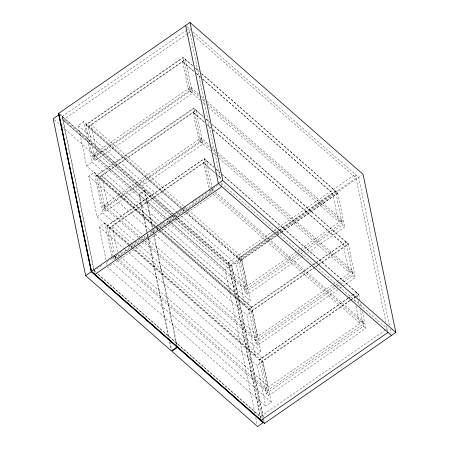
<?xml version="1.0" encoding="UTF-8"?>
<svg xmlns="http://www.w3.org/2000/svg" width="449" height="449" viewBox="0 0 449 449"><rect width="100%" height="100%" fill="white"/><g stroke="black" fill="none" stroke-linecap="round" stroke-linejoin="round"><path stroke-width="0.34" stroke-dasharray="2.25 1.68" d="M186.784 30.117L62.108 116.437L94.413 272.448M187.362 29.718L189.091 28.523L220.549 180.425M187.542 33.765L62.86 120.079L171.187 215.161M188.114 33.366L189.843 32.165L191.426 33.552M155.118 226.161L86.612 166.029L78.221 125.501L83.817 121.628L184.994 210.435M95.199 160.635L88.189 126.792L185.493 59.425L192.503 93.269L95.199 160.635L92.887 158.609L85.882 124.766L183.186 57.399L192.862 65.896M88.212 126.915L185.521 59.549M164.839 219.275L93.796 156.92L93.297 154.49L190.601 87.123L199.266 94.728M94.066 155.163L96.984 153.143L91.108 124.771L183.77 206.209M200.557 100.441L188.451 89.817L191.369 87.796M93.796 156.92L191.106 89.553L190.601 87.123M92.887 158.609L190.196 91.242L183.186 57.399M86.612 166.029L92.208 162.156L83.817 121.628M128.723 244.441L97.102 216.693L88.711 176.165L94.307 172.287L156.488 226.868M105.689 211.299L98.679 177.456L195.983 110.089L202.993 143.933L105.689 211.299L103.382 209.273L96.372 175.43L193.676 108.063L203.88 117.021M98.763 177.86L196.067 110.493M138.494 237.605L104.291 207.584L103.786 205.148L201.09 137.781L209.509 145.173M104.555 205.827L107.474 203.807L101.597 175.436L157.391 224.405M210.519 150.645L198.941 140.481L201.859 138.46M104.291 207.584L201.595 140.217L201.09 137.781M103.382 209.273L200.686 141.906L193.676 108.063M97.102 216.693L102.698 212.82L94.307 172.287M146.649 231.662L138.848 193.99L144.443 190.118L59.818 115.836M147.087 231.482L139.426 194.501L145.021 190.623L176.558 218.309M106.031 259.797L99.201 226.824L104.797 222.951L130.092 245.154M113.176 256.559L106.862 226.088L204.172 158.722L213.847 167.219M106.89 226.212L204.194 158.845L213.87 167.337M109.197 228.238L206.501 160.871M101.727 265.561L94.082 270.848L96.187 272.695M106.913 261.969L121.903 251.592M128.246 247.197L143.815 236.421M150.157 232.032L165.142 221.654M168.027 219.656L169.756 218.461M170.334 218.062L185.897 207.286M192.239 202.892L207.23 192.514M212.994 188.524L217.608 185.33M115.045 256.486L117.964 254.465L119.546 255.851M116.179 261.958L213.483 194.591M273.39 231.05L228.272 262.283L260.723 418.979M273.969 230.651L277.426 228.255M278.004 227.856L355.254 174.369L385.865 322.169M273.901 233.749L238.2 258.467L245.21 292.305L247.517 294.331L301.066 257.26M274.474 233.351L278.503 230.562M279.082 230.163L335.504 191.094L342.514 224.938L344.821 226.964L305.668 254.072M238.228 258.585L273.924 233.873M276.225 232.279L278.532 230.685M279.104 230.281L335.532 191.218M275.877 233.502L229.029 265.931L174.869 218.394M276.449 233.098L356.012 178.017L193.525 35.398M254.892 413.535L225.106 269.703L230.702 265.83L177.086 218.77M263.193 417.228L231.735 265.325L275.119 235.287M277.426 233.688L362.001 175.132M247.517 294.331L240.507 260.487L276.208 235.776M276.78 235.377L280.81 232.588M281.388 232.189L337.816 193.121L201.287 73.288M276.23 235.899L240.535 260.611L186.116 212.848M276.808 235.501L280.838 232.705M281.411 232.307L337.839 193.244L201.309 73.406M241.904 260.386L250.295 300.92L244.699 304.792L236.309 264.259L241.904 260.386L187.098 212.287M244.076 286.832L246.995 284.812L241.119 256.441M208.454 107.373L338.462 221.486L341.38 219.466M297.171 254.067L245.35 289.942L244.845 287.512L300.117 249.24M300.695 248.841L342.149 220.145L206.91 101.44M297.743 253.668L301.2 251.277M301.773 250.879L342.654 222.575L342.149 220.145M245.21 292.305L299.91 254.437M300.482 254.039L342.514 224.938M301.638 256.862L305.096 254.471M310.876 266.072L248.69 309.125L255.7 342.969L258.007 344.995L338.041 289.583M311.449 265.673L315.484 262.884M316.057 262.485L345.999 241.758L353.004 275.602L355.316 277.628L338.619 289.184M248.774 309.529L310.961 266.482M313.262 264.888L315.563 263.288M316.141 262.889L346.084 242.163M258.007 344.995L251.002 311.151L313.183 268.098M313.761 267.699L317.791 264.91M318.363 264.512L348.306 243.785L212.304 124.412M317.875 265.314L251.086 311.555L159.294 230.988M318.448 264.916L348.39 244.189L212.388 124.816M252.394 311.05L260.79 351.578L255.195 355.451L246.798 314.923L252.394 311.05L160.175 230.107M254.566 337.496L257.485 335.476L251.614 307.105L162.656 229.024M218.944 158.037L348.952 272.15L351.87 270.13M334.146 286.389L255.84 340.6L255.335 338.17L332.49 284.756M333.068 284.357L336.52 281.966M337.098 281.568L352.645 270.803L217.653 152.318M334.718 285.991L338.176 283.6M338.754 283.201L353.144 273.233L352.645 270.803M255.7 342.969L336.885 286.759M337.457 286.361L353.004 275.602M347.852 298.4L259.185 359.789L266.19 393.627L268.502 395.653L365.806 328.286L362.315 311.426M348.43 298.001L351.881 295.61M352.459 295.212L356.489 292.422L357.494 297.26M259.208 359.907L347.88 298.523M348.452 298.125L351.909 295.728M352.482 295.33L356.512 292.54M350.158 300.426L261.492 361.815L268.502 395.653M350.736 300.027L354.188 297.636M354.766 297.238L358.796 294.443L222.266 174.61M350.186 300.544L261.514 361.933L129.699 246.136M350.759 300.145L354.794 297.356M355.367 296.957L358.824 294.566L222.294 174.728M262.889 361.709L271.28 402.242L265.685 406.115L257.294 365.587L262.889 361.709L134.307 248.853M265.062 388.155L267.98 386.134L262.104 357.763M213.118 194.372L359.447 322.809L362.365 320.788M363.134 321.467L363.639 323.897L266.33 391.264L265.83 388.834L363.134 321.467L212.355 189.119L209.43 191.139L211.013 192.526M266.19 393.627L363.499 326.26L359.997 309.355M385.506 329.981L260.252 416.7L96.715 273.16M386.084 329.583L387.234 328.786L221.071 182.934L221.683 185.897M186.683 26.407L190.887 30.1M192.991 31.946L358.717 177.411L389.328 325.211M195.495 68.203L199.182 71.436M192.89 66.014L183.209 57.523L85.905 124.889L181.907 209.15M195.523 68.327L199.204 71.559M194.153 71.61L182.575 61.446L188.451 89.817M196.258 73.462L200.473 77.155M202.578 79.002L332.586 193.121L338.462 221.486M182.603 61.569L194.181 71.733M196.286 73.58L200.495 77.279M202.6 79.125L332.614 193.238M201.371 96.574L205.053 99.807M191.106 89.553L200.052 97.405M202.157 99.251L205.311 102.024M207.416 103.871L342.654 222.575M190.196 91.242L192.503 93.269M202.662 102.293L205.822 105.066M205.984 118.867L209.672 122.1M203.964 117.425L193.76 108.467L96.456 175.834L158.766 230.528M206.069 119.271L209.756 122.504M204.649 122.274L193.064 112.11L198.941 140.481M207.281 124.581L210.963 127.819M213.067 129.666L343.081 243.779L348.952 272.15M193.149 112.514L204.733 122.678M207.359 124.99L211.047 128.223M213.152 130.07L343.159 244.183M211.333 146.772L215.548 150.471M201.595 140.217L210.014 147.603M212.119 149.45L216.328 153.148M218.433 154.995L353.144 273.233M200.686 141.906L202.993 143.933M213.152 152.952L216.839 156.185M215.952 169.065L220.162 172.764M215.975 169.189L220.19 172.882M215.666 173.398L203.56 162.768L209.296 190.466M216.188 173.858L220.93 178.017M203.582 162.892L215.688 173.516M217.793 175.368L220.953 178.141M214.717 193.188L363.639 323.897M363.499 326.26L365.806 328.286M184.275 206.546L187.458 209.442M187.957 209.778L241.147 256.564M85.882 124.766L181.879 209.032M182.406 209.492L185.566 212.265M186.094 212.725L240.507 260.487M182.434 209.616L185.589 212.388M78.221 125.501L177.288 212.456M177.815 212.921L179.398 214.308M181.503 216.16L236.309 264.259M60.273 114.596L174.257 214.644M174.784 215.105L177.411 217.411M177.939 217.877L231.88 265.224L263.339 417.127M59.139 113.827L174.111 214.745M174.639 215.206L177.265 217.512M177.793 217.978L231.735 265.325M63.006 119.978L171.333 215.06M171.86 215.52L174.487 217.832M175.015 218.293L229.175 265.83M171.714 215.621L174.341 217.933M96.984 153.143L169.093 216.435M169.621 216.901L246.995 284.812M54.222 119.709L59.476 124.322M62.102 126.629L138.848 193.99M139.426 194.501L170.962 222.182M171.49 222.642L225.106 269.703M93.297 154.49L166.175 218.461M166.702 218.921L244.845 287.512M166.944 221.121L168.521 222.508M169.048 222.968L245.35 289.942M92.208 162.156L160.714 222.289M161.242 222.749L164.401 225.521M164.929 225.987L250.295 300.92M157.919 224.87L160.551 227.177M101.682 175.84L156.954 224.348M159.058 226.195L160.635 227.581M161.163 228.047L251.693 307.509M157.015 227.329L159.648 229.641M155.646 226.622L158.278 228.934M158.806 229.4L244.699 304.792M96.372 175.43L155.528 227.351M156.056 227.811L251.002 311.151M88.711 176.165L150.892 230.741M151.42 231.207L154.579 233.98M155.107 234.44L246.798 314.923M107.474 203.807L142.743 234.76M143.265 235.22L257.485 335.476M103.786 205.148L144.303 240.715M144.831 241.175L255.335 338.17M139.022 238.065L255.84 340.6M102.698 212.82L134.318 240.569M134.846 241.034L260.79 351.578M262.126 357.887L112.093 226.094L117.408 251.777M130.62 245.614L132.197 247.001M129.25 244.907L255.195 355.451M106.862 226.088L129.2 245.794M99.201 226.824L124.496 249.027M125.024 249.487L126.607 250.873M128.711 252.725L257.294 365.587M120.074 256.312L267.98 386.134M114.804 256.272L265.83 388.834M117.413 260.555L266.33 391.264M271.28 402.242L113.193 263.479L107.597 267.351L265.685 406.115M94.228 270.747L95.811 272.133M97.91 273.98L260.398 416.599M390.035 328.629L391.028 333.422M386.572 325.592L387.846 331.749M337.816 193.121L344.821 226.964M348.306 243.785L355.316 277.628M358.796 294.443L359.941 299.96M360.637 303.333L361.473 307.38M358.184 300.611L359.307 306.027M354.014 296.581L355.125 301.958M355.962 305.999L359.447 322.809M263.479 417.811L264.192 421.235M263.759 419.967L264.046 421.336M230.702 265.83L262.188 417.884M262.334 418.569L262.755 420.623M228.418 262.182L260.869 418.878M212.231 188.524L206.478 160.748L109.174 228.114L114.506 253.865M212.366 189.197L212.787 191.218M211.709 189.051L212.085 190.876L114.781 258.242L114.276 255.812M204.172 158.722L210.199 187.845M210.761 190.544L211.176 192.565L113.872 259.932L113.316 257.238M255.745 417.649L257.305 425.181M145.021 190.623L152.682 227.609M153.249 230.348L177.074 345.416M144.443 190.118L152.245 227.789M152.385 228.474L153.238 232.582M153.805 235.321L176.502 344.911M147.654 234.226L169.211 338.333M169.924 341.756L171.625 349.979M146.789 232.346L147.783 237.145M147.929 237.83L168.493 337.143M169.486 341.936L170.906 348.783M115.062 256.564L115.483 258.585M104.797 222.951L111.627 255.924M111.767 256.609L112.62 260.734M106.598 262.547L107.025 264.607M62.254 116.336L93.712 268.238M93.852 268.923L94.559 272.347"/><path stroke-width="0.67" d="M190.006 22.45L58.645 113.395L91.377 271.46L264.467 423.385L395.833 332.44L363.095 174.375L190.006 22.45L222.738 180.515L395.833 332.44M91.377 271.46L222.738 180.515M85.652 275.635L91.248 271.763L58.763 114.916L53.167 118.789L85.652 275.635L171.333 350.837L176.923 346.965L91.248 271.763M94.84 274.496L221.823 186.582M177.501 347.47L171.905 351.348L257.586 426.55L263.181 422.677L177.501 347.47L177.22 346.1M261.009 420.348L387.992 332.434M391.449 335.47L218.36 183.546L185.628 25.481M264.613 423.284L91.523 271.359L58.791 113.294"/></g></svg>
